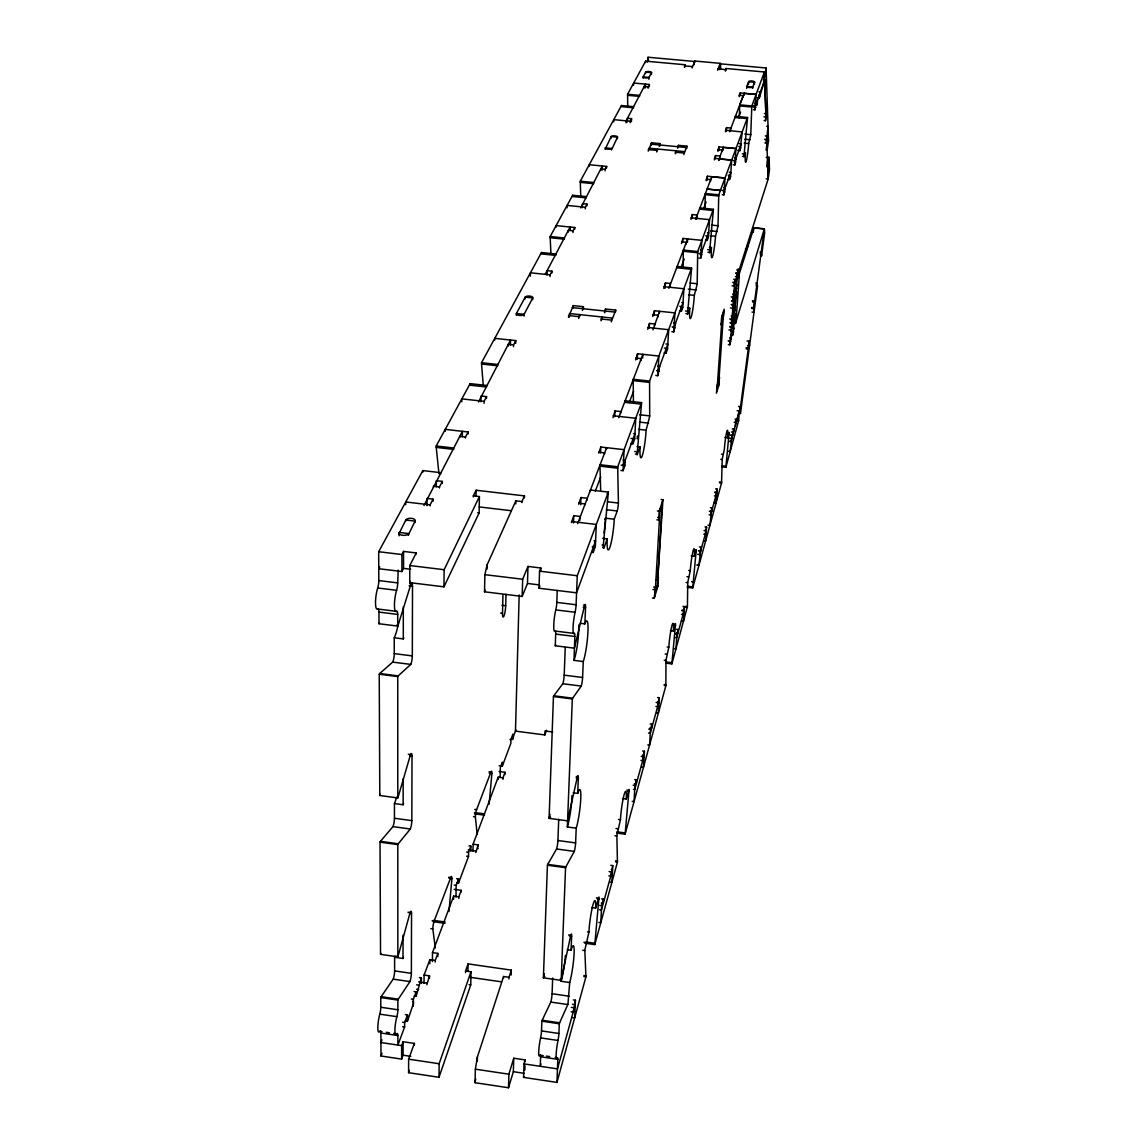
<?xml version="1.0" encoding="UTF-8"?>
<svg xmlns="http://www.w3.org/2000/svg" width="1145" height="1145" viewBox="0 0 1145 1145"><rect width="100%" height="100%" fill="white"/><g stroke="black" fill="none" stroke-linecap="round" stroke-linejoin="round"><path stroke-width="1.5" d="M380.541 1031.03A6.069 1.145 -80.4 0 1 380.899 1033.019L381.013 1056.005L401.637 1059.111L401.637 1045.628L403.097 1041.735L414.375 1043.41L414.375 1045.099M379.739 566.875L378.752 568.707L401.924 571.541L401.924 554.538L403.555 551.418L416.236 552.949L416.236 554.008M382.001 1031.659L379.868 1031.344A12.123 2.304 -80.5 0 1 377.807 1027.952A12.123 2.304 -80.5 0 1 379.796 1014.155A6.083 1.159 -80.5 0 0 380.784 1007.256L380.741 997.567A6.069 1.159 -80.6 0 1 381.17 996.665L393.179 979.147A5.925 1.116 -80.8 0 0 394.624 970.917L394.61 957.277L403.011 958.494L403.026 935.25M407.978 912.221L410.11 912.522L398.274 955.56A6.126 1.159 -80.9 0 1 397.845 956.848L380.541 954.343L380.025 842.162A6.212 1.274 -81.2 0 1 380.469 841.332L392.95 826.618A6.069 1.231 -81.4 0 0 394.452 818.26L394.438 803.575L403.14 804.749L403.169 778.757M408.321 754.269L410.525 754.569L398.231 796.705A6.269 1.274 -81.5 0 1 397.787 797.936L379.796 795.503L379.238 674.233A6.383 1.388 -82 0 1 379.711 673.503L392.706 662.111A6.24 1.331 -82.1 0 0 394.266 653.623L394.252 637.765L403.298 638.91L403.326 606.793M401.637 1059.111L403.083 1055.189L403.097 1041.735M401.924 571.541L403.541 568.392L403.555 551.418M410.11 912.522A5.983 1.116 -81.1 0 1 411.542 913.581L411.37 973.336A5.94 1.073 -80.9 0 1 409.939 981.58L398.288 999.17A6.069 1.116 -80.7 0 0 397.859 1000.086L397.859 1009.775A6.097 1.116 -80.6 0 1 396.871 1016.674A12.123 2.218 -80.6 0 0 394.911 1030.486A12.123 2.218 -80.6 0 0 396.886 1033.878A6.069 1.102 -80.6 0 1 397.873 1035.552L397.873 1045.07L404.643 1027.008L404.643 1022.528L407.506 1014.914L405.416 1014.613M405.774 521.061L405.788 520.016A4.78 2.276 -0.3 0 1 411.599 518.356A4.78 2.276 -0.3 0 1 415.048 521.118L415.048 522.506M405.731 504.73L405.745 501.982L430.105 504.845L433.082 499.134L427.013 498.418L426.97 505.618M407.319 1021.526L413.359 1003.736A4.265 2.848 -2.4 0 0 412.644 1001.345M408.293 534.987L415.048 521.118L405.788 520.016L398.932 533.856M407.491 1020.51L407.506 1014.914M408.479 534.958L408.493 533.556L399.133 532.439L399.133 535.788M465.543 972.649L465.571 971.017L470.981 971.79L470.752 984.9L439.007 1077.273L408.593 1072.693L408.622 1059.168L414.375 1043.41M473.343 496.887L473.357 495.857L479.411 496.572L479.125 512.931L443.959 586.827L409.753 582.648L409.795 565.53L416.236 552.949M397.845 956.848L397.802 844.609A6.212 1.231 -81.3 0 1 398.245 843.779L410.339 828.994A6.069 1.174 -81.4 0 0 411.828 820.621L412.014 756.215A6.14 1.217 -81.7 0 0 410.525 754.569M397.787 797.936L397.744 676.609A6.383 1.345 -82 0 1 398.202 675.879L410.769 664.401A6.24 1.288 -82.2 0 0 412.314 655.913L412.515 586.312A6.326 1.331 -82.6 0 0 410.983 583.95L409.824 583.807M616.783 833.073L625.098 834.19L665.875 685.712L665.975 660.121L668.837 647.197A15.83 1.503 -83.1 0 1 671.929 625.599A15.83 1.503 -83.1 0 1 673.36 631.038L670.455 630.68M413.345 1006.226L413.374 999.284L416.15 991.885L414.089 991.584M414.075 996.021L416.136 996.322L416.15 991.885M633.414 401.652L633.171 379.267L649.573 381.07L691.594 267.959L676.953 266.456L676.867 267.744L691.494 269.333L687.515 314.188L689.748 308.205L687.487 307.962M416.136 996.322L421.403 977.873L419.371 977.587M421.374 983.398L421.403 977.873M423.993 505.517L462.394 431.322L462.322 436.574M424.036 983.297L424.094 975.068L429.862 959.639L435.243 960.412L437.848 953.384L432.495 952.611L432.424 961.585M636.992 446.607L640.098 446.965A19.408 2.29 -83.6 0 0 642.188 455.867A19.408 2.29 -83.6 0 0 646.109 430.162L649.702 416.336L649.573 381.07M426.827 984.729L429.518 975.855L424.094 975.068M430.091 505.89L430.105 504.845M429.489 978.331L429.518 975.855M433.068 501.195L433.082 499.134M429.833 963.732L429.862 959.639M433.425 487.269L433.44 486.239L439.437 486.94L442.328 481.401L436.359 480.714L436.302 486.811M435.229 962.043L435.243 960.412M439.437 487.97L439.437 486.94M437.819 956.647L437.848 953.384M442.313 483.433L442.328 481.401M683.136 266.885L683.322 250.068L697.706 251.528L713.407 209.234L699.695 207.875L699.595 209.106L713.306 210.551L709.499 252.773L711.46 247.549L709.327 247.334M445.219 431.35L445.248 429.375L468.119 431.98L468.09 433.941M439.007 1077.273L439.15 1063.734L470.981 971.79M443.959 586.827L444.131 569.709L479.411 496.572M685.855 606.22L687.429 606.521L687.744 582.361L690.292 570.654A14.856 1.331 -83.3 0 1 693.154 550.559A14.856 1.331 -83.3 0 1 694.314 556.341L691.179 555.969M453.62 899.297L453.663 896.106L458.83 896.836L461.235 890.338L454.15 889.35M459.717 437.376L459.717 436.388L465.471 437.046L468.119 431.98M461.807 401.752L461.85 398.875L484.092 401.351L486.568 396.614L481.014 395.998L480.914 401.752M455.982 897.05L456.139 885.371L458.558 878.945L456.626 878.687M456.569 882.924L458.487 883.196L458.558 878.945M458.801 898.424L458.83 896.836M465.457 438.034L465.471 437.046M689.748 308.205A17.003 1.746 -84 0 0 691.079 317.365A17.003 1.746 -84 0 0 694.342 295.353L697.176 284.16L697.706 251.528M461.206 891.941L461.235 890.338M458.487 883.196L468.505 856.474L468.563 852.266L470.881 846.126L468.992 845.869M467.933 971.261L468.062 963.89L511.314 970.116L511.271 971.761M475.991 496.372L476.105 490.246L524.453 495.885L524.396 497.932M470.781 851.365L470.881 846.126M478.495 402.009L510.527 340.036L510.398 345.361M472.971 851.236L473.085 844.208L498.189 777.183L502.97 777.827L505.017 772.288L499.063 771.501M704.991 207.775L705.263 193.505L718.759 194.822L747.542 117.477L735.262 116.318L735.162 117.506L747.442 118.651L747.542 117.549M475.805 852.567L478.095 844.895L473.085 844.208M484.049 403.283L484.092 401.351M478.023 848.803L478.037 848.016M478.066 846.456L478.095 844.895M486.525 398.532L486.568 396.614M525.126 1061.601L525.183 1059.912L513.747 1058.209L513.361 1071.691L508.509 1087.75L475.075 1082.712L475.347 1069.172L477.408 1056.935L503.571 976.499L509.01 977.286L511.314 970.116M540.726 571.198L540.841 567.992L527.974 566.431L527.487 583.463L522.177 596.416L484.535 591.808L484.879 574.661L487.112 564.828L515.851 500.837L521.934 501.539L524.453 495.885M477.322 1061.157L477.408 1056.935M487.026 569.108L487.112 564.828M494.74 340.179L494.783 338.347L515.78 340.609L515.708 343.371M711.46 247.549A15.958 1.531 -84.1 0 0 712.505 256.695A15.958 1.531 -84.1 0 0 715.496 236.271L718.001 226.137L718.759 194.822M498.132 779.459L498.189 777.183M508.251 346.133L508.294 344.287L513.561 344.86L515.78 340.609M505.975 594.398L505.704 605.748A7.614 1.288 -82.7 0 1 503.957 616.053A7.614 1.288 -82.7 0 1 502.512 613.334L502.941 595.085M500.122 777.298L500.351 767.622L502.412 762.155L502.311 766.177L499.148 765.762M502.941 779.344L502.97 777.827M513.518 346.692L513.561 344.86M504.959 774.564L505.017 772.288M516.352 315.319L516.409 313.515L525.183 297.127A3.85 1.503 1.7 0 1 529.734 296.083A3.85 1.503 1.7 0 1 532.74 297.929L532.683 299.704M503.528 978.145L503.571 976.499M515.765 503.914L515.851 500.837M512.788 739.57L512.931 734.102L510.971 739.355L510.856 743.348L502.311 766.177M524.038 316.134L524.081 314.331L532.74 297.929L525.183 297.127L525.14 298.902M519.172 594.913L515.479 731.125L544.877 734.947L546.508 730.281M508.967 978.932L509.01 977.286M521.905 502.569L521.934 501.539M530.35 276.16L530.45 272.796L550.087 274.843L552.005 271.165L547.11 270.664L546.981 275M511.171 975.039L511.242 972.577M508.509 1087.75L508.895 1074.196L513.747 1058.209M522.177 596.416L522.664 579.241L527.974 566.431M687.286 587.342L692.711 588L721.55 483.047L722.237 459.217L724.341 449.341A13.368 1.088 -83.6 0 1 726.832 431.55A13.368 1.088 -83.6 0 1 727.605 437.719L724.785 437.404M687.429 606.564L671.872 663.885L666.132 663.17M739.298 118.049L739.727 104.825L744.164 93.389L756.086 94.491M584.88 943.194L594.785 944.596L599.007 896.964L595.643 908.128A19.651 2.19 -82.2 0 0 593.01 904.693A19.651 2.19 -82.2 0 0 588.931 932.087L584.823 950.121L585.925 976.871L556.957 1082.397L523.566 1077.388L523.995 1063.891L525.183 1059.912M594.04 540.826L595.586 541.012L576.579 592.824L539.009 588.244L539.553 571.169L540.841 567.992M524.854 1070.045L524.982 1065.823M550.029 276.575L550.087 274.843M551.947 272.896L552.005 271.165M556.069 227.282L556.112 225.608L574.79 227.497L574.733 229.172M556.957 1082.397L557.858 1057.937L555.139 1057.393M544.877 734.947L545.006 730.982L552.763 731.984M567.018 207.875L567.104 205.427L585.353 207.245L586.999 204.096L582.447 203.638L582.29 207.717M568.306 232.034L568.364 230.36L573.044 230.832L574.79 227.497M540.54 1055.175A6.126 0.744 -81.6 0 1 540.597 1056.763L540.254 1066.31L540.955 1063.877M543.217 1055.618L539.982 1055.132A12.223 1.503 -81.6 0 1 538.737 1051.84A12.223 1.503 -81.6 0 1 540.583 1037.885A6.14 0.759 -81.6 0 0 541.513 1030.915L541.857 1021.197A6.126 0.759 -81.7 0 1 542.186 1020.267L550.802 1002.075A5.983 0.73 -81.8 0 0 552.09 993.731L552.677 978.059M568.607 934.95L570.783 935.25L561.365 979.061A6.183 0.744 -81.9 0 1 561.036 980.363L543.403 977.83L547.424 865.205A6.269 0.83 -82.1 0 1 547.754 864.36L556.584 848.975A6.126 0.801 -82.2 0 0 557.916 840.516L558.717 819.29M576.321 776.51L577.452 776.653L567.777 819.577A6.326 0.816 -82.3 0 1 567.433 820.836L549.099 818.36L553.45 696.532A6.441 0.916 -82.6 0 1 553.794 695.774L562.825 683.737A6.298 0.873 -82.7 0 0 564.199 675.149L565.244 647.526M583.478 605.09L584.651 605.233L574.704 646.982A6.526 0.887 -82.8 0 1 574.361 648.17L555.268 645.78L555.683 634.087A6.541 0.959 -82.8 0 0 555.039 631.038A13.082 1.918 -82.8 0 1 553.765 624.884A13.082 1.918 -82.8 0 1 555.797 609.899A6.584 0.973 -82.9 0 0 556.813 602.399L557.243 590.462M569.995 230.36L570.11 227.025L545.177 274.328M568.45 317.337L573.273 305.615L583.435 306.688L583.335 309.365M569.351 317.008L569.466 313.53L612.231 318.067M572.987 232.507L573.044 230.832M621.463 105.512L621.391 106.614L633.514 107.816L633.586 106.714L621.463 105.512L580.286 181.196L580.701 195.437M721.593 482.202L719.461 481.916M747.442 118.651L743.906 156.722L745.481 152.571A14.341 1.217 -84.2 0 0 746.125 161.559A14.341 1.217 -84.2 0 0 748.701 143.54L750.762 134.995L751.821 105.955L764.402 71.992L725.901 68.485L725.329 70.99M573.173 308.291L573.273 305.615M580.744 207.889L602.299 165.996L602.127 170.19M578.712 318.424L579.713 314.617L579.642 316.421M571.455 522.549L573.788 515.665L579.957 516.395L579.799 520.531M585.295 208.891L585.353 207.245M573.516 522.907L573.788 515.665M582.447 310.452L583.435 306.688M586.941 205.728L586.999 204.096M589.188 166.297L589.246 164.723L606.65 166.426L606.578 167.986M577.638 523.637L606.621 447.681L606.564 448.997M578.654 504.229L580.93 497.545L586.999 498.247L586.913 500.293M557.3 1057.708A12.237 1.417 -81.7 0 1 556.155 1054.416A12.237 1.417 -81.7 0 1 558.001 1040.461A6.154 0.716 -81.8 0 0 558.917 1033.477L559.304 1023.744A6.14 0.716 -81.8 0 1 559.619 1022.814L567.963 1004.194L569.709 982.524A20.996 2.462 -82 0 0 574.103 953.37A20.996 2.462 -82 0 0 571.069 950.235L567.29 949.692M569.709 982.524L561.15 981.294L565.558 867.695A6.269 0.787 -82.1 0 1 565.873 866.851L574.303 851.393A6.126 0.759 -82.3 0 0 575.606 842.92L576.221 828.178A21.512 2.691 -82.4 0 0 580.773 798.566A21.512 2.691 -82.4 0 0 577.695 793.356L578.339 778.256A6.197 0.787 -82.4 0 0 577.452 776.653M576.221 828.178L567.347 826.976L572.328 698.951A6.455 0.859 -82.6 0 1 572.643 698.192L581.259 686.084A6.298 0.83 -82.7 0 0 582.59 677.482L583.277 661.538A22.141 2.934 -82.9 0 0 587.957 631.482A22.141 2.934 -82.9 0 0 584.866 623.882L585.553 607.537A6.383 0.859 -83 0 0 584.651 605.233M583.277 661.538L574.031 660.379L574.833 636.463A6.555 0.902 -82.8 0 0 574.246 633.428A13.096 1.803 -82.9 0 1 573.072 627.274A13.096 1.803 -82.9 0 1 575.091 612.26A6.584 0.916 -82.9 0 0 576.092 604.76L577.266 575.735L608.338 492.092L590.205 489.988A6.154 0.859 -83.4 0 1 590.104 491.548M580.644 504.687L580.93 497.545M584.766 504.945L584.809 503.914L578.697 503.199M600.71 170.448L600.781 168.873L605.147 169.303L606.65 166.426M571.069 950.235L571.656 936.238A6.04 0.716 -82 0 0 570.783 935.25M605.09 149.38L611.201 136.556A3.192 1.03 2.6 0 1 614.879 135.869A3.192 1.03 2.6 0 1 617.498 137.171L617.427 138.688M605.075 170.877L605.147 169.303M600.982 320.786L601.955 316.979L601.841 319.67M684.896 66.854L685.025 64.75L645.608 61.157L627.589 94.248L627.732 107.444M573.359 999.928L575.434 1000.229L573.187 1012.108L571.097 1011.808M591.994 552.377L593.153 552.52L593.396 546.995L592.223 546.866M611.129 138.087L611.201 136.556L617.498 137.171L611.487 149.995M604.531 312.785L605.49 309.021L615.695 310.095L615.609 311.884M598.735 453.191L600.81 447.022L624.097 449.67L623.066 470.681L620.891 470.423M605.376 311.698L605.49 309.021M613.677 121.9L613.777 119.652L630.237 121.213L631.568 118.665L627.46 118.278L627.288 122M575.434 1000.229L574.661 1017.876L572.6 1017.576M593.153 552.52L595.343 546.508L596.316 524.439L571.498 521.519M600.553 452.948L600.81 447.022M604.574 453.864L604.617 452.862L598.778 452.203M611.273 321.888L615.695 310.095M626.029 122.816L626.115 120.826L645.465 84.129L645.279 87.965M641.458 404.171L624.726 402.31A5.668 0.73 -83.7 0 0 624.841 400.75L641.572 402.611L637.092 454.894L640.098 446.965M613.033 417.682L615.022 410.912L620.662 411.542L620.561 413.459M614.75 416.68L615.022 410.912M630.165 122.715L630.237 121.213M631.425 121.642L631.467 120.898M631.496 120.153L631.568 118.665M633.6 85.188L633.7 83.041L649.387 84.487L649.287 86.648M618.715 417.667L642.86 354.32L642.66 358.013M625.098 834.19L629.092 789.42L626.258 799.01L622.508 798.509M601.497 898.839L603.458 899.111L601.64 905.666L600.796 922.698L598.849 922.426M643.132 78.246L643.204 76.829A2.963 0.887 2.9 0 0 645.665 77.946A2.963 0.887 2.9 0 0 649.029 77.359L648.914 79.32M603.458 899.111L603.243 903.376L601.297 903.104M623.066 470.681L624.97 465.457L625.227 460.247L623.066 459.989M644.163 87.893L644.234 86.462L648.17 86.82L649.387 84.487M645.537 62.56L645.608 61.157M645.651 73.523L645.723 72.106A2.934 0.873 2.9 0 1 649.072 71.534A2.934 0.873 2.9 0 1 651.519 72.65L651.405 74.582M648.099 88.265L648.17 86.82M635.733 359.931L637.522 353.748L658.876 356.052L657.788 375.675L655.784 375.46M610.829 865.319L612.747 865.591L610.786 876.068L608.868 875.81M630.752 443.559L632.884 443.802L633.142 438.664M637.25 359.272L637.522 353.748M648.199 151.126L651.548 142.767L660.007 143.583L659.892 145.873M612.747 865.591L611.888 882.337L609.97 882.079M632.884 443.802L634.702 438.836L635.761 418.268L613.119 415.75M594.785 944.596L617.441 862.113L616.854 835.635L620.447 819.706A18.091 1.904 -82.6 0 1 624.139 794.644A18.091 1.904 -82.6 0 1 626.258 799.01M651.433 145.071L651.548 142.767M641.086 360.503L641.171 358.657L635.818 358.07M656.729 151.941L657.459 149.036L657.373 150.567M647.769 329.302L649.458 323.42L654.639 323.963L654.539 325.767M649.229 327.928L649.458 323.42M659.291 146.474L660.007 143.583M652.793 316.507L654.453 310.739L674.906 312.9L673.79 331.864L671.886 331.664M652.951 329.86L659.563 311.283L659.463 313.072M654.21 315.204L654.453 310.739M657.917 317.036L658.017 315.247L652.893 314.718M634.688 779.616L636.491 779.859L634.945 785.441L634.044 801.629L632.24 801.385M663.828 288.411L665.402 282.93L670.369 283.445L670.168 286.923M636.491 779.859L636.262 783.91L634.459 783.667M657.788 375.675L659.649 366.429L657.659 366.2M665.102 288.154L665.402 282.93M675.249 153.731L675.951 150.811L675.822 153.115M668.852 288.354L687.644 238.904L687.444 242.253M642.646 751.02L644.42 751.249L642.703 760.609L640.928 760.38M664.071 352.903L666.032 353.118L666.304 348.309L664.343 348.094M677.697 148.235L678.384 145.343L686.885 146.159L686.742 148.449M678.298 146.875L678.384 145.343M644.42 751.249L643.504 767.179L641.744 766.935M666.032 353.118L667.549 348.924L668.666 329.703L647.855 327.499M684.409 67.254L685.025 64.75M652.392 598.048L654.224 598.262L655.47 587.27L653.638 587.056M656.872 519.83L658.747 520.045L659.248 511.185L662.955 499.664L661.109 499.449M655.012 595.815L660.035 508.867M671.872 663.885L675.579 623.639L673.36 631.038M655.856 579.799L657.674 580.014L662.955 499.664M657.216 588.53L662.254 501.954M654.224 598.262L657.917 586.111L658.404 577.624L656.586 577.395M683.808 154.561L686.885 146.159M650.174 723.955L651.92 724.184L650.489 729.336L649.573 745.094L647.827 744.865M651.92 724.184L651.691 728.12L649.945 727.905M673.79 331.864L675.536 323.133L673.632 322.933M681.475 243.499L682.921 238.432L701.856 240.35L700.726 258.155L698.951 257.969M692.067 67.956L694.772 61.028L720.176 63.333L719.761 69.616M682.721 241.781L682.921 238.432M694.7 62.417L694.772 61.028M657.545 697.52L659.248 697.734L657.645 706.594L655.928 706.365M679.486 310.968L681.361 311.168L681.633 306.516L679.758 306.33M686.227 243.985L686.327 242.296L681.576 241.824M659.248 697.734L658.318 713.249L656.615 713.02M681.361 311.168L682.764 307.318L683.88 288.74L663.928 286.665M690.936 219.439L692.296 214.587L696.904 215.045L696.804 216.691M692.095 217.865L692.296 214.587M692.711 588L696.274 549.815L694.314 556.341M695.587 219.353L711.789 176.802L725.028 178.09L723.898 194.865L722.252 194.707M696.647 219.139L696.761 217.507M676.523 629.321L678.155 629.521L676.91 633.986L675.965 648.986L674.333 648.786M706.136 180.753L707.395 176.23L725.028 177.947M678.155 629.521L677.912 633.271L676.294 633.07M700.726 258.155L702.271 250.297L700.497 250.111M707.152 180.18L707.395 176.23M710.558 181.182L710.659 179.593L706.236 179.164M717.643 70.289L720.176 63.333M682.921 606.363L684.51 606.549L683.078 614.579L681.475 614.378M705.477 240.25L707.209 240.421L707.495 236.056L705.749 235.87M711.732 177.847L711.789 176.802M684.51 606.549L683.551 621.32L681.432 621.062M707.209 240.421L708.411 237.115L709.542 219.654L691.036 217.808M687.386 607.365L685.812 607.179M691.594 268.044L691.494 269.247M714.323 159.914L715.525 155.577L719.819 155.992L719.718 157.538M715.324 158.668L715.525 155.577M717.772 151.14L718.96 146.875L735.977 148.506L734.847 164.923L733.244 164.766M718.702 150.696L718.96 146.875M718.631 160.457L723.196 147.419L735.963 148.635M719.575 159.856L719.618 159.083M725.758 70.589L725.901 68.485M722.051 151.541L722.151 150.009L717.886 149.594M722.996 150.467L723.039 149.709M723.096 148.936L723.196 147.419M725.4 131.747L726.517 127.639L730.682 128.025L730.467 131.031M726.273 131.389L726.517 127.639M697.419 565.186L698.937 565.372L700.983 547.167L699.466 546.981M700.983 547.167L700.754 550.745L699.223 550.559M723.898 194.865L725.257 187.723L723.611 187.565M729.594 131.761L743.248 95.636L739.269 95.264L739.169 96.71M737.122 410.726L739.355 410.983L738.639 420.716L725.873 467.303L729.136 432.452L727.605 437.719M713.407 209.392L713.306 210.551M705.062 526.872L706.565 527.043L705.277 534.357L703.774 534.185M727.891 179.35L729.508 179.507L729.794 175.385L728.177 175.228M706.565 527.043L705.606 541.127L704.118 540.841M729.508 179.507L730.553 176.645L731.698 160.028L714.437 158.368M716.956 391.461L722.166 315.648M718.502 386.352L723.712 310.839M710.401 507.722L711.875 507.879L709.886 525.498L707.939 525.154M739.999 95.779L740.2 92.888L756.086 94.362L754.97 109.834L753.482 109.705M711.875 507.879L711.632 511.371L710.158 511.2M734.847 164.923L736.135 158.11L734.546 157.953M743.148 97.082L743.248 95.636M715.639 488.886L717.085 489.044L715.868 496.043L714.408 495.871M737.724 150.396L740.071 150.61L740.343 146.617L738.783 146.46M744.021 95.307L744.164 93.389M714.68 502.626L716.126 502.798L717.085 489.044M740.071 150.61L742.175 131.818M746.683 88.451L746.841 86.376A2.977 0.887 3.6 0 0 749.46 87.521A2.977 0.887 3.6 0 0 752.752 86.92L752.637 88.351M728.377 344.616L729.852 344.774L732.084 323.505L730.61 323.348M729.909 322.79L731.397 322.947L733.644 301.564L732.156 301.407M731.469 300.749L732.957 300.906L735.219 279.409L733.73 279.265M748.472 84.587L748.701 81.567A2.963 0.887 3.7 0 1 751.964 80.98A2.963 0.887 3.7 0 1 754.569 82.111L754.412 84.243M729.852 344.774L731.054 338.033L729.58 337.875M732.084 323.505L731.827 327.155L729.623 326.912M731.397 322.947L734.646 309.651L732.442 309.408M733.644 301.564L733.387 305.243L731.898 305.085M732.957 300.906L734.16 294.208L732.685 294.05M735.219 279.409L734.947 283.116L733.458 282.972M721.55 483.047L719.418 482.804M731.383 334.784L732.843 334.927L733.101 331.334L730.911 331.105M733.601 313.716L735.061 313.873L733.873 320.514L732.399 320.357M732.914 313.115L734.389 313.272L734.646 309.651M735.147 291.946L736.621 292.104L735.419 298.716L733.215 298.487M733.73 291.188L735.949 291.417L736.206 287.753L734.732 287.595M736.707 269.977L738.181 270.134L736.994 276.732L735.505 276.575M732.843 334.927L735.061 313.873M734.389 313.272L736.621 292.104M735.949 291.417L738.181 270.134M733.33 323.248L735.491 323.477L736.464 314.818L739.326 275.072L737.122 274.857M736.664 276.303L738.868 276.532L739.384 269.218L768.152 179.035L769.483 169.675L769.068 157.323A3.592 1.746 7.8 0 0 768.052 157.309L766.248 157.438M730.653 434.943L732.041 435.086L731.798 438.406L729.766 438.149M754.97 109.834L756.115 103.623L754.641 103.479M732.356 428.831L733.73 428.989L732.614 435.472L731.226 435.329M755.17 105.111L756.645 105.24L756.917 101.433L755.442 101.304M733.487 432.323L733.73 428.989M756.645 105.24L757.79 99.028M735.305 425.754L736.407 419.313L735.047 419.156M757.103 97.769L759.307 97.969L759.579 94.162M734.804 422.448L736.163 422.591L736.407 419.313M759.307 97.969L764.717 80.035L763.286 79.907M764.402 71.992L763.572 83.227L755.256 105.884L753.267 105.698M448.983 911.492L451.917 878.616A5.482 0.945 -81.5 0 0 450.744 877.528L448.768 877.256M489.115 804.134L491.906 773.347A5.052 0.83 -82 0 0 490.933 772.031L489.101 771.787M625.199 832.987L616.883 831.771M602.971 547.439L604.102 547.582A6.111 0.787 -83.2 0 1 603.3 545.149L608.224 493.753A6.154 0.801 -83.4 0 0 608.338 492.092M757.489 286.379A3.549 3.335 -7.4 0 0 756.473 286.422L756.101 282.786A3.564 3.349 -7.5 0 1 757.117 282.743L757.489 286.379L740.457 413.66L740.013 410.54L749.159 342.255M761.582 255.836L761.225 252.072A3.549 3.306 -7.3 0 1 760.251 251.828L760.595 255.593A3.535 3.292 -7.3 0 0 761.582 255.836L764.674 232.678L764.345 228.814L752.494 227.626M753.238 232.449L753.854 227.912L764.345 228.971L735.491 323.477M746.239 348.896L748.243 349.11L749.002 341.224L747.012 341.01M752.05 312.041L754.025 312.356L754.398 300.963L752.408 300.749M764.345 228.814L753.639 308.721L751.664 308.506M764.932 142.925L766.291 143.053L768.037 126.451L766.678 126.322M766.291 143.053L766.764 139.847L765.39 139.719M768.524 140.749A3.664 1.803 7.8 0 1 767.479 140.577L766.105 150.095A3.664 1.789 7.8 0 0 767.136 150.267L768.524 140.749L766.091 67.984L720.434 63.834L719.661 68.8M768.052 157.309L766.692 166.726A3.607 1.732 7.8 0 1 767.708 166.755L769.068 157.323M764.116 120.583L765.504 120.712L765.848 113.656L764.717 80.035M765.504 120.712L767.408 107.63L766.019 107.616M766.091 67.984L764.617 77.946L765.991 117.348M694.013 64.778L694.543 61.472L648.07 57.25L647.226 62.188M475.075 1082.712L475.733 1078.848M543.403 977.83A6.169 0.787 -81.8 0 0 543.746 976.513L544.362 973.751M484.535 591.808L484.965 589.933M549.099 818.36A6.326 0.859 -82.2 0 0 549.457 817.115L550.087 814.396M736.163 422.591L740.529 406.704L738.525 406.475M739.355 410.983L730.911 441.526L729.064 441.312M732.041 435.086L730.181 451.588L728.349 451.273M523.566 1077.388L523.866 1076.4M657.674 580.014L658.404 577.624M717.428 383.976L716.398 393.164L718.974 384.663L719.489 377.235L718.988 378.909M440.539 474.202A6.097 1.259 -83.2 0 0 440.61 472.642L422.82 470.581L378.68 551.718L378.809 580.572A6.512 1.474 -82.5 0 1 377.707 587.986A12.953 2.905 -82.4 0 0 375.517 602.8A12.953 2.905 -82.4 0 0 377.821 609.025A6.484 1.446 -82.3 0 1 378.952 612.103L379.009 623.739L397.73 626.072A6.441 1.388 -82.3 0 0 398.188 624.912L410.983 583.95M737.766 278.607L753.854 227.912M738.868 276.532L739.326 275.072M658.747 520.045L659.491 517.712L657.631 517.497M721.608 323.334L721.078 324.951L721.608 317.251L724.184 309.236L723.153 318.496M465.571 971.017L468.062 963.89M604.102 547.582L607.193 538.923L602.714 538.393M607.193 538.923A21.039 2.676 -83.3 0 0 609.856 547.439A21.039 2.676 -83.3 0 0 614.25 519.229L617.198 510.971A5.925 0.744 -83.3 0 0 618.414 503.041L617.713 468.19A5.997 0.759 -83.5 0 1 617.742 466.774L641.572 402.611M408.593 1072.693L409.409 1070.446M605.004 519.401L605.447 518.184L614.25 519.229M432.495 952.611L453.663 896.106M515.88 729.923L512.831 738.081A3.564 2.018 0.9 0 1 509.94 739.627M754.569 82.111L752.723 87.092L746.812 86.548L748.701 81.567M435.343 947.988L432.81 928.91A5.653 1.002 -81.2 0 1 434.155 921.052L450.744 877.528M477.136 834.19L475.375 816.857A5.195 0.873 -81.8 0 1 476.592 809.672L490.933 772.031M595.285 491.162L600.71 477.007M629.235 402.596L633.571 391.261M681.06 267.358L684.252 259.042M703.602 208.547L706.093 202.021M738.668 117.033L740.557 112.11M381.013 1056.005L382.044 1053.3M381.986 1039.846L380.942 1042.551L401.637 1045.628M739.269 95.264L740.2 92.888M539.009 588.244L539.896 586.025M744.021 156.607L742.532 156.364M473.357 495.857L476.105 490.246M409.753 582.648L410.354 581.431M398.188 570.095L397.701 582.891A6.526 1.417 -82.5 0 1 396.614 590.305A12.967 2.805 -82.5 0 0 394.438 605.147A12.967 2.805 -82.5 0 0 396.628 611.358A6.484 1.403 -82.4 0 1 397.716 614.436L397.73 626.072M438.936 473.629L436.245 447.409A5.925 1.231 -83.4 0 1 436.202 446.006L470.137 383.632L486.582 385.464A5.625 1.073 -83.7 0 1 486.496 387.01L470.051 385.192A5.61 1.102 -83.7 0 0 470.137 383.632M483.219 385.035L481.558 364.024A5.482 1.059 -83.8 0 1 481.53 362.693L541.47 252.53L555.883 254.018A4.923 0.816 -84.3 0 1 555.797 255.392L541.385 253.918A4.909 0.844 -84.3 0 0 541.47 252.53M550.902 253.303L550.187 237.731A4.809 0.801 -84.4 0 1 550.187 236.514L572.629 195.265L586.154 196.611L586.083 197.827L572.557 196.568A4.609 0.73 -84.5 0 0 572.629 195.265M404.643 1021.583L406.117 1021.097A3.249 2.19 -2.7 0 0 407.319 1019.851M684.481 65.852L692.153 66.553M717.743 68.886L725.429 69.587M748.673 81.739L754.541 82.283M758.978 91.743L760.437 91.872M758.691 95.507L760.151 95.636M755.299 102.664L757.518 102.878M627.589 94.248L639.54 95.364L639.511 96.366L627.574 95.307M739.727 104.825L751.821 105.955M739.67 105.898L751.764 107.015M753.625 107.229L755.843 107.43M764.445 113.527L765.848 113.656M763.973 116.776L765.375 116.919M725.501 130.229L742.16 131.947M744.808 134.079L750.791 134.652M765.275 135.926L766.649 136.055L767.136 150.267M764.788 139.261L766.162 139.389M744.822 139.246L750.061 139.733M744.193 143.111L748.701 143.54M739.255 143.626L741.33 143.826L735.133 160.729L733.53 160.572M739.484 147.791L741.044 147.948M650.89 144.127L686.284 147.519M742.332 153.773L743.878 153.917M648.929 148.206L684.495 151.627M648.27 149.58L656.815 150.41M675.335 152.185L683.908 153.015M718.731 158.912L731.684 160.157M734.26 162.003L735.849 162.161M729.236 172.237L730.853 172.394L724.184 190.557L721.98 190.328M766.162 178.849L768.152 179.035L767.708 166.755M728.936 176.487L730.553 176.645M720.434 190.356L707.009 189.04L720.42 190.485M723.339 191.745L724.985 191.902M580.286 181.196L593.597 182.513L593.568 183.672L580.272 182.356M705.22 194.664L718.702 195.995M711.36 225.078L718.029 225.751M710.515 230.846L717.185 231.519M707.538 232.65L708.698 232.764L701.012 253.718L699.237 253.532M710.458 235.755L715.496 236.271M706.68 236.943L708.411 237.115M707.667 249.653L709.385 249.825M707.982 252.301L709.7 252.472M550.187 236.514L564.356 237.96A4.823 0.773 -84.4 0 0 564.342 239.176L550.187 237.731M683.264 251.285L697.648 252.744M700.225 254.548L701.985 254.72M737.924 269.075L739.384 269.218M735.777 272.882L737.251 273.04M735.963 273.483L737.938 273.684L734.017 285.978L732.013 285.778M732.771 282.228L734.26 282.386M734.203 284.375L737.151 284.69L733.229 297.099L731.24 296.884M690.091 283.015L697.19 283.745M735.405 288.297L736.879 288.454M688.288 289.127L696.274 289.957M733.473 294.837L735.677 295.066M734.403 295.424L736.364 295.625L732.442 308.148L730.453 307.948M732.414 297.729L733.902 297.886M688.546 294.752L694.342 295.353M752.537 301.951L754.526 302.151L754.398 300.963M731.211 304.441L732.685 304.599M751.521 307.433L753.51 307.647M733.63 306.316L735.591 306.531L731.655 319.169L729.68 318.954M681.79 302.566L683.035 302.695L674.076 327.141L672.158 326.926M733.859 310.109L735.319 310.266M680.889 307.132L682.764 307.318M734.288 314.589L736.464 314.818M685.526 310.982L687.343 311.168M734.56 316.163L736.006 316.321M731.125 316.063L732.6 316.22M731.927 316.664L734.131 316.893M732.857 317.165L734.818 317.365L730.882 330.118L728.907 329.917M685.927 313.615L687.744 313.816M730.868 319.713L732.342 319.87M572.328 307.59L614.836 312.07M729.651 326.44L731.14 326.597M732.099 327.957L734.045 328.157L730.109 341.024L728.148 340.824M732.313 331.706L733.773 331.864M568.507 315.533L578.769 316.621M601.053 318.983L611.358 320.085M673.36 327.642L675.264 327.856M729.336 341.482L730.796 341.639M747.571 345.547L749.546 345.761L749.002 341.224M746.111 347.765L748.1 347.98M665.889 343.929L667.836 344.144L658.06 370.78L656.729 370.636M665.617 348.724L667.549 348.924M657.387 371.08L659.377 371.295M481.53 362.693L497.66 364.453A5.482 1.016 -83.8 0 0 497.674 365.785L481.558 364.024M633.142 380.612L649.544 382.416M736.407 420.473L738.639 420.716M734.174 422.276L735.548 422.433M639.626 414.762L649.73 415.893M731.469 432.008L732.843 432.166M639.525 422.104L648.628 423.12M727.576 432.653L728.979 432.81M727.791 434.413L729.193 434.57M638.481 429.303L646.109 430.162M633.557 433.554L634.96 433.712L623.324 465.442L621.134 465.199M631.024 438.42L634.702 438.836M721.493 454.236L722.924 454.393M720.778 459.374L722.209 459.531M634.759 451.531L636.835 451.774M635.389 454.093L637.464 454.322M721.751 465.8L725.959 466.273M721.665 466.831L725.873 467.303M622.808 465.214L624.97 465.457M436.202 446.006L453.606 447.996A5.94 1.188 -83.4 0 0 453.649 449.398L436.245 447.409M617.742 466.774L600.009 464.741A5.983 0.816 -83.5 0 0 599.98 466.158L600.667 490.246M599.98 466.158L617.713 468.19M714.924 492.164L716.856 492.379L710.63 514.921L709.141 514.749M714.652 492.422L716.112 492.593M714.208 502.469L716.126 502.684M607.093 493.624L608.224 493.753M709.385 511.371L710.859 511.543M607.508 501.782L618.414 503.041M660.593 508.237L662.44 508.452M659.864 510.541L661.71 510.756M657.387 510.971L659.248 511.185M606.278 509.697L617.198 510.971M704.833 530.278L706.336 530.45L699.667 554.538L697.634 554.294M704.018 530.65L705.52 530.822M479.197 506.934L511.171 510.699M477.608 512.76L479.125 512.931M694.442 550.13L696.003 550.316M698.378 550.888L699.91 551.074M694.772 551.775L696.317 551.962M602.17 545.02L603.3 545.149M593.024 546.237L595.343 546.508M696.919 565.015L698.951 565.258M688.717 570.468L690.292 570.654M686.957 576.694L688.546 576.894M692.052 581.689L694.357 581.975M692.038 581.817L694.357 582.089M686.127 582.504L687.716 582.705M687.372 586.226L692.797 586.884M378.68 551.718L401.924 554.538M539.553 571.169L577.266 575.735M656.099 585.896L657.917 586.111M652.893 589.489L654.725 589.704M409.795 565.53L444.131 569.709M484.879 574.661L522.664 579.241M403.541 568.392L410.654 569.251M527.487 583.463L539.495 584.938M682.148 609.999L684.266 610.256L676.666 637.751L675.049 637.536M681.719 610.671L683.322 610.857M378.809 580.572L397.701 582.891M556.813 602.399L576.092 604.76M409.08 585.882L412.515 586.312M583.206 607.251L585.553 607.537M673.618 624.039L675.264 624.24M377.707 587.986L396.614 590.305M555.797 609.899L575.091 612.26M674.019 625.599L675.664 625.8M501.997 605.29L505.704 605.748M675.278 633.786L676.91 633.986M500.651 613.105L502.512 613.334M580.2 623.295L584.866 623.882M377.821 609.025L396.628 611.358M555.039 631.038L574.246 633.428M667.149 646.982L668.837 647.197M378.952 612.103L397.716 614.436M555.683 634.087L574.833 636.463M665.173 654.024L666.862 654.239M397.014 624.769L398.188 624.912M664.272 660.279L665.961 660.479M666.218 661.996L671.958 662.712M664.243 684.51L665.918 684.724M664.2 685.511L665.875 685.712M394.266 653.623L412.314 655.913M564.199 675.149L582.59 677.482M392.706 662.111L410.769 664.401M562.825 683.737L581.259 686.084M657.874 701.47L659.019 701.627L650.26 733.287L648.514 733.058M656.157 702.472L657.874 702.686M379.711 673.503L398.202 675.879M553.794 695.774L572.643 698.192M379.238 674.233L397.744 676.609M553.45 696.532L572.328 698.951M648.743 729.122L650.489 729.336M642.417 755.013L644.191 755.242L634.716 789.506L633.514 789.349M641.157 756.373L642.932 756.616M633.128 785.198L634.945 785.441M409.81 755.929L412.014 756.215M576.092 777.956L578.339 778.256M626.83 790.064L628.691 790.322M489.173 772.975L491.906 773.347M627.417 791.338L629.263 791.581M573.216 792.755L577.695 793.356M618.558 819.448L620.447 819.706M397.1 796.562L398.231 796.705M549.457 817.115L550.602 817.258M474.717 809.415L476.592 809.672M615.996 828.493L617.914 828.751M474.531 812.535L484.535 813.88M474.474 813.823L484.464 815.168M473.5 816.6L475.375 816.857M614.922 835.764L616.84 836.022M394.452 818.26L411.828 820.621M557.916 840.516L575.606 842.92M392.95 826.618L410.339 828.994M556.584 848.975L574.303 851.393M615.581 860.797L617.47 861.112M615.552 861.856L617.441 862.113M468.291 849.962L475.833 851.007M611.258 869.613L612.532 869.785L601.426 909.946L599.465 909.674M466.673 852.009L468.563 852.266M609.083 871.588L611.001 871.86M380.469 841.332L398.245 843.779M547.754 864.36L565.873 866.851M380.025 842.162L397.802 844.609M547.424 865.205L565.558 867.695M466.616 856.202L468.505 856.474M596.473 897.809L598.463 898.081M448.983 878.201L451.917 878.616M597.203 898.825L599.178 899.111M454.207 885.099L456.139 885.371M599.679 905.394L601.64 905.666M591.636 907.57L595.643 908.128M587.399 931.873L588.931 932.087M409.423 913.281L411.542 913.581M569.494 935.923L571.656 936.238M433.397 920.351L445.09 921.997M585.968 941.963L594.885 943.237M432.137 920.766L434.155 921.052M583.936 942.292L585.982 942.578M433.325 921.696L445.019 923.357M430.792 928.624L432.81 928.91M582.748 950.235L584.794 950.536M583.921 975.483L585.939 975.826M583.907 976.571L585.925 976.871M397.186 955.402L398.274 955.56M543.746 976.513L544.848 976.685M560.263 978.903L561.365 979.061M470.194 977.315L501.496 981.837M394.624 970.917L411.37 973.336M552.09 993.731L569.122 996.207M469.064 984.657L470.752 984.9M418.655 981.895L426.827 983.083M572.471 1004.265L575.248 1004.666L557.486 1068.886L523.995 1063.891M393.179 979.147L409.939 981.58M550.802 1002.075L567.863 1004.551M416.623 984.857L418.669 985.158M571.283 1007.371L573.373 1007.672M416.608 989.28L418.655 989.581M411.298 998.984L413.374 999.284M381.17 996.665L398.288 999.17M542.186 1020.267L559.619 1022.814M380.741 997.567L397.859 1000.086M541.857 1021.197L559.304 1023.744M380.784 1007.256L397.859 1009.775M541.513 1030.915L558.917 1033.477M379.796 1014.155L396.871 1016.674M540.583 1037.885L558.001 1040.461M402.539 1022.213L404.643 1022.528M402.539 1026.707L404.643 1027.008M386.251 1032.289L389.443 1032.761M393.694 1033.405L396.886 1033.878M546.466 1056.105L549.714 1056.577M380.899 1033.019L397.873 1035.552M540.597 1056.763L557.873 1059.34M403.083 1055.189L410.812 1056.334M513.361 1071.691L524.038 1073.294M408.622 1059.168L439.15 1063.734M475.347 1069.172L508.895 1074.196M746.697 245.746L748.372 246.49M745.452 248.78L747.112 249.524M648.07 57.25L648.514 60.828M720.434 63.834L720.735 68.299M766.764 139.847L768.152 179.035M555.626 644.592A6.512 0.945 -82.8 0 1 555.268 645.78M578.797 624.97A22.127 3.02 -82.8 0 1 574.031 660.379M571.97 795.632A21.497 2.762 -82.3 0 1 567.347 826.976M565.401 955.359A20.996 2.533 -81.9 0 1 561.15 981.294M605.447 518.184A21.039 2.762 -83.3 0 1 603.987 532.869M637.45 435.959A19.393 2.362 -83.6 0 1 637.135 438.75M395.068 956.061A20.796 3.979 -80.9 0 1 394.61 957.277M380.87 953.413A6.111 1.202 -80.8 0 1 380.541 954.343M396.385 797.95A21.283 4.337 -81.5 0 1 394.438 803.575M380.255 794.287A6.269 1.317 -81.4 0 1 379.796 795.503M398.489 622.35A21.898 4.737 -82.3 0 1 394.252 637.765M379.482 622.579A6.426 1.431 -82.3 0 1 379.009 623.739M379.868 1031.344A6.069 1.145 -80.4 0 1 380.083 1031.087M403.784 637.837A21.912 4.652 -82.4 0 1 403.298 638.91M403.455 957.277A20.81 3.907 -80.9 0 1 403.011 958.494M403.612 803.604A21.297 4.265 -81.6 0 1 403.14 804.749M422.82 470.581A6.097 1.302 -83.2 0 1 422.748 472.241M398.918 532.811A3.635 1.76 -0.3 0 0 399.147 533.971L400.578 534.801A5.811 2.805 -0.3 0 0 404.843 535.316L406.947 534.901A3.635 1.76 -0.3 0 0 408.293 533.928M651.519 72.65L649 77.416L643.175 76.872L645.723 72.106L651.491 72.693M611.544 148.449L605.161 147.834A3.249 1.059 2.6 0 0 607.809 149.179A3.249 1.059 2.6 0 0 611.544 148.449M524.081 314.331L516.409 313.515A3.922 1.546 1.6 0 0 519.444 315.433A3.922 1.546 1.6 0 0 524.081 314.331"/></g></svg>
